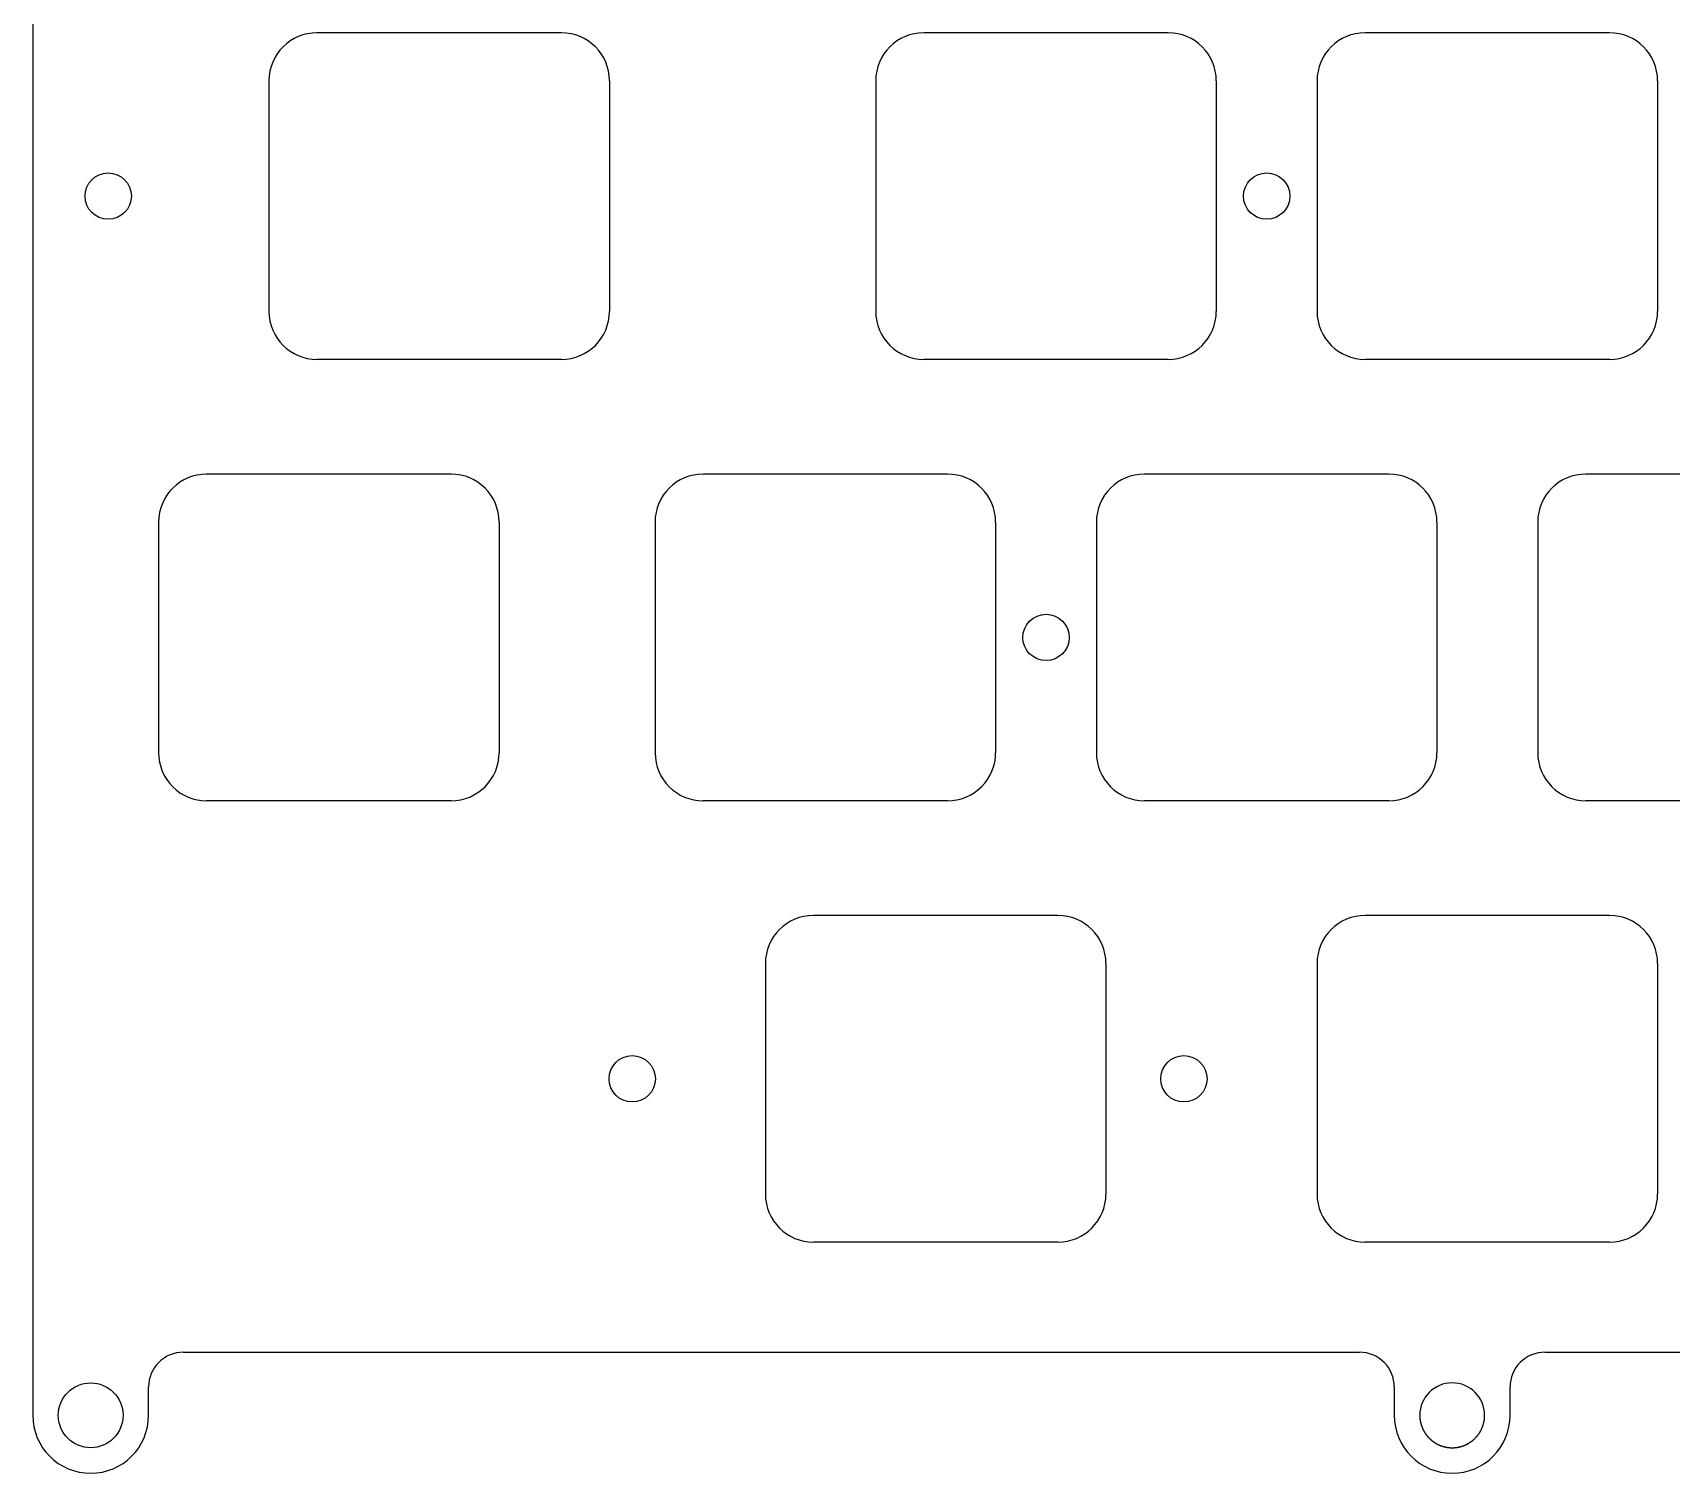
# Model space of a CAD drawing. Header units: millimetres. Extents: x -10 to 277, y -93 to 22.
# Drawn here: x -10.4 to 60.3, y -93.2 to -31 of the extents above; entities that cross this region are included whole.
import ezdxf

# ---------------------------------------------------------------- set-up
doc = ezdxf.new("R2010")
doc.units = ezdxf.units.MM
doc.layers.add('BLACK', color=7, linetype='CONTINUOUS')
doc.layers.add('Edge.Cuts', color=53, linetype='CONTINUOUS', true_color=0xc8a339)

msp = doc.modelspace()

# ---------------------------------------------------------------- linework, layer by layer
at = {"layer": 'BLACK', "linetype": 'Continuous'}
for p, q in [((12.41875, -31.05), (1.868749, -31.05)), ((-0.20625, -33.125), (-0.20625, -43.075001)), ((14.49375, -33.125), (14.49375, -43.075)), ((12.41875, -45.15), (1.86875, -45.15)), ((7.656226, -50.099999), (-2.893775, -50.099999)), ((29.087476, -50.099999), (18.537516, -50.099999)), ((-4.968774, -52.174998), (-4.968774, -62.124999)), ((9.731226, -52.174999), (9.731226, -62.124999)), ((16.4625, -52.175019), (16.4625, -62.134768)), ((31.162476, -52.174999), (31.1625, -52.174999)), ((31.1625, -52.174999), (31.1625, -62.124999)), ((7.656226, -64.199999), (-2.893775, -64.199999)), ((29.077707, -64.199999), (18.537476, -64.199999))]:
    msp.add_line(p, q, dxfattribs=at)
at = {"layer": 'BLACK'}
msp.add_circle((33.3375, -57.15), 1, dxfattribs=at)
for centre, radius, start, end in [((1.868754, -33.125004), 2.075004, 90.00013806, 179.99988955), ((12.41875, -33.125), 2.075, 0, 90), ((1.868752, -43.074998), 2.075002, 180.00008284, 269.99994478), ((12.41875, -43.075), 2.075, 270, 0), ((-2.893775, -52.174998), 2.074999, 90, 180), ((7.656226, -52.174999), 2.075, 0, 90), ((18.537516, -52.175019), 2.075016, 90, 180), ((29.087476, -52.174999), 2.075, 0, 90), ((-2.893775, -62.125), 2.074999, 179.99997239, 270), ((7.656226, -62.124999), 2.075, 270, 0), ((18.537476, -62.124999), 2.075, 180.2697469, 270), ((29.087476, -62.124999), 2.075024, 269.73025622, 0)]:
    msp.add_arc(centre, radius, start, end, dxfattribs=at)
at = {"layer": 'Edge.Cuts', "linetype": 'CONTINUOUS'}
for p, q in [((-10.4, 19.025023), (-10.4, -90.725023)), ((38.6125, -31.05), (28.0625, -31.05)), ((57.6625, -31.05), (47.1125, -31.05)), ((25.9875, -33.125), (25.9875, -43.075)), ((40.6875, -33.125), (40.6875, -43.075)), ((45.0375, -33.125), (45.0375, -43.075)), ((59.7375, -33.125), (59.7375, -43.075)), ((38.6125, -45.15), (28.0625, -45.15)), ((57.6625, -45.15), (47.1125, -45.15)), ((48.1375, -50.1), (37.5875, -50.1)), ((67.1875, -50.1), (56.6375, -50.1)), ((35.5125, -52.175), (35.5125, -62.125)), ((50.2125, -52.175), (50.2125, -62.125)), ((54.5625, -52.175), (54.5625, -62.125)), ((48.1375, -64.2), (37.5875, -64.2)), ((67.1875, -64.2), (56.6375, -64.2)), ((-3.9, -88), (46.8705, -88)), ((54.8705, -88), (211.8295, -88)), ((-5.4, -90.725023), (-5.4, -89.5)), ((48.3705, -89.5), (48.3705, -90.725023)), ((53.3705, -90.725023), (53.3705, -89.5)), ((49.4705, -90.725023), (49.47051, -90.730399)), ((49.47051, -90.730399), (49.47054, -90.735796)), ((49.47054, -90.735796), (49.470591, -90.741159)), ((49.470591, -90.741159), (49.470661, -90.746542)), ((49.470661, -90.746542), (49.470752, -90.751893)), ((49.470752, -90.751893), (49.470863, -90.757263)), ((49.470863, -90.757263), (49.470993, -90.762601)), ((49.470993, -90.762601), (49.471145, -90.76796)), ((49.471145, -90.76796), (49.471315, -90.773287)), ((49.471315, -90.773287), (49.471506, -90.778633)), ((49.471506, -90.778633), (49.471717, -90.78395)), ((49.471717, -90.78395), (49.471948, -90.789285)), ((49.471948, -90.789285), (49.472198, -90.794592)), ((49.472198, -90.794592), (49.47247, -90.799917)), ((49.47247, -90.799917), (49.47276, -90.805214)), ((49.47276, -90.805214), (49.473071, -90.810528)), ((49.473071, -90.810528), (49.473401, -90.815816)), ((49.473401, -90.815816), (49.473752, -90.821121)), ((49.473752, -90.821121), (49.474122, -90.8264)), ((49.474122, -90.8264), (49.474513, -90.831696)), ((49.474513, -90.831696), (49.474922, -90.836967)), ((49.474922, -90.836967), (49.475353, -90.842254)), ((49.475353, -90.842254), (49.475802, -90.847517)), ((49.475802, -90.847517), (49.476273, -90.852796)), ((49.476273, -90.852796), (49.476762, -90.858052)), ((49.476762, -90.858052), (49.477272, -90.863323)), ((49.477272, -90.863323), (49.477801, -90.868571)), ((49.477801, -90.868571), (49.478351, -90.873834)), ((49.478351, -90.873834), (49.478919, -90.879076)), ((49.478919, -90.879076), (49.47951, -90.884332)), ((49.47951, -90.884332), (49.480117, -90.889566)), ((49.480117, -90.889566), (49.480747, -90.894816)), ((49.480747, -90.894816), (49.481395, -90.900044)), ((49.481395, -90.900044), (49.482065, -90.905287)), ((49.482065, -90.905287), (49.482752, -90.910509)), ((49.482752, -90.910509), (49.483462, -90.915746)), ((49.483462, -90.915746), (49.484189, -90.920962)), ((49.484189, -90.920962), (49.484939, -90.926192)), ((49.484939, -90.926192), (49.485706, -90.931403)), ((49.485706, -90.931403), (49.486495, -90.936628)), ((49.486495, -90.936628), (49.487302, -90.941834)), ((49.487302, -90.941834), (49.488131, -90.947053)), ((49.488131, -90.947053), (49.488978, -90.952253)), ((49.488978, -90.952253), (49.489848, -90.957467)), ((49.489848, -90.957467), (49.490734, -90.962663)), ((49.490734, -90.962663), (49.491644, -90.967872)), ((49.491644, -90.967872), (49.49257, -90.973063)), ((49.49257, -90.973063), (49.49352, -90.978267)), ((49.49352, -90.978267), (49.494486, -90.983454)), ((49.494486, -90.983454), (49.495476, -90.988653)), ((49.495476, -90.988653), (49.496483, -90.993836)), ((49.496483, -90.993836), (49.497512, -90.99903)), ((49.497512, -90.99903), (49.498559, -91.004209)), ((49.498559, -91.004209), (49.499629, -91.0094)), ((49.499629, -91.0094), (49.500716, -91.014575)), ((49.500716, -91.014575), (49.501827, -91.019761)), ((49.501827, -91.019761), (49.502954, -91.024933)), ((49.502954, -91.024933), (49.504105, -91.030115)), ((49.504105, -91.030115), (49.505272, -91.035283)), ((49.505272, -91.035283), (49.506463, -91.040462)), ((49.506463, -91.040462), (49.507672, -91.045627)), ((49.507672, -91.045627), (49.508903, -91.050802)), ((49.508903, -91.050802), (49.510152, -91.055964)), ((49.510152, -91.055964), (49.511424, -91.061136)), ((49.511424, -91.061136), (49.512714, -91.066295)), ((49.512714, -91.066295), (49.514026, -91.071464)), ((49.514026, -91.071464), (49.515357, -91.076619)), ((49.515357, -91.076619), (49.51671, -91.081786)), ((49.51671, -91.081786), (49.518081, -91.086939)), ((49.518081, -91.086939), (49.519476, -91.092102)), ((49.519476, -91.092102), (49.520887, -91.097253)), ((49.520887, -91.097253), (49.522323, -91.102413)), ((49.522323, -91.102413), (49.523776, -91.107562)), ((49.523776, -91.107562), (49.525252, -91.11272)), ((49.525252, -91.11272), (49.5265, -91.117023)), ((49.5265, -91.117023), (49.527993, -91.122108)), ((49.527993, -91.122108), (49.529511, -91.127202)), ((49.529511, -91.127202), (49.531043, -91.132277)), ((49.531043, -91.132277), (49.5326, -91.137361)), ((49.5326, -91.137361), (49.534171, -91.142425)), ((49.534171, -91.142425), (49.535766, -91.147498)), ((49.535766, -91.147498), (49.537376, -91.152551)), ((49.537376, -91.152551), (49.539009, -91.157613)), ((49.539009, -91.157613), (49.540657, -91.162654)), ((49.540657, -91.162654), (49.542329, -91.167703)), ((49.542329, -91.167703), (49.544016, -91.172732)), ((49.544016, -91.172732), (49.545726, -91.177769)), ((49.545726, -91.177769), (49.547451, -91.182785)), ((49.547451, -91.182785), (49.549199, -91.187808)), ((49.549199, -91.187808), (49.550961, -91.192811)), ((49.550961, -91.192811), (49.552748, -91.197821)), ((49.552748, -91.197821), (49.554548, -91.20281)), ((49.554548, -91.20281), (49.556372, -91.207805)), ((49.556372, -91.207805), (49.558209, -91.21278)), ((49.558209, -91.21278), (49.560071, -91.217761)), ((49.560071, -91.217761), (49.561946, -91.222722)), ((49.561946, -91.222722), (49.563845, -91.227688)), ((49.563845, -91.227688), (49.565757, -91.232633)), ((49.565757, -91.232633), (49.567693, -91.237584)), ((52.170864, -91.243751), (52.174739, -91.233925)), ((52.174739, -91.233925), (52.17854, -91.22407)), ((52.17854, -91.22407), (52.182268, -91.214185)), ((52.182268, -91.214185), (52.185921, -91.204271)), ((52.185921, -91.204271), (52.189499, -91.19433)), ((52.189499, -91.19433), (52.193002, -91.184362)), ((52.193002, -91.184362), (52.19643, -91.174369)), ((52.19643, -91.174369), (52.199783, -91.16435)), ((52.199783, -91.16435), (52.20306, -91.154307)), ((52.20306, -91.154307), (52.20626, -91.144242)), ((52.20626, -91.144242), (52.209384, -91.134155)), ((52.209384, -91.134155), (52.212431, -91.124047)), ((52.212431, -91.124047), (52.2145, -91.117023)), ((52.2145, -91.117023), (52.217451, -91.106762)), ((52.217451, -91.106762), (52.220321, -91.096496)), ((52.220321, -91.096496), (52.223109, -91.086227)), ((52.223109, -91.086227), (52.225816, -91.075954)), ((52.225816, -91.075954), (52.228442, -91.065676)), ((52.228442, -91.065676), (52.230987, -91.055393)), ((52.230987, -91.055393), (52.233451, -91.045105)), ((52.233451, -91.045105), (52.235835, -91.034811)), ((52.235835, -91.034811), (52.238138, -91.024512)), ((52.238138, -91.024512), (52.240361, -91.014206)), ((52.240361, -91.014206), (52.242505, -91.003894)), ((52.242505, -91.003894), (52.244568, -90.993576)), ((52.244568, -90.993576), (52.246552, -90.98325)), ((52.246552, -90.98325), (52.248456, -90.972917)), ((52.248456, -90.972917), (52.25028, -90.962576)), ((52.25028, -90.962576), (52.252026, -90.952227)), ((52.252026, -90.952227), (52.253692, -90.941869)), ((52.253692, -90.941869), (52.255279, -90.931503)), ((52.255279, -90.931503), (52.256787, -90.921127)), ((52.256787, -90.921127), (52.258216, -90.910741)), ((52.258216, -90.910741), (52.259567, -90.900345)), ((52.259567, -90.900345), (52.260838, -90.889938)), ((52.260838, -90.889938), (52.262031, -90.879519)), ((52.262031, -90.879519), (52.263146, -90.869089)), ((52.263146, -90.869089), (52.264181, -90.858647)), ((52.264181, -90.858647), (52.265139, -90.848191)), ((52.265139, -90.848191), (52.266017, -90.837722)), ((52.266017, -90.837722), (52.266817, -90.827239)), ((52.266817, -90.827239), (52.267539, -90.816741)), ((52.267539, -90.816741), (52.268182, -90.806228)), ((52.268182, -90.806228), (52.268747, -90.795698)), ((52.268747, -90.795698), (52.269233, -90.785151)), ((52.269233, -90.785151), (52.26964, -90.774586)), ((52.26964, -90.774586), (52.269969, -90.764002)), ((52.269969, -90.764002), (52.270219, -90.753399)), ((52.270219, -90.753399), (52.27039, -90.742774)), ((52.27039, -90.742774), (52.270482, -90.732127)), ((52.270482, -90.732127), (52.2705, -90.725023)), ((49.567693, -91.237584), (49.569643, -91.242514)), ((49.569643, -91.242514), (49.571616, -91.247449)), ((49.571616, -91.247449), (49.573603, -91.252363)), ((49.573603, -91.252363), (49.575613, -91.257282)), ((49.575613, -91.257282), (49.577636, -91.262181)), ((49.577636, -91.262181), (49.579683, -91.267083)), ((49.579683, -91.267083), (49.581743, -91.271965)), ((49.581743, -91.271965), (49.583827, -91.276851)), ((49.583827, -91.276851), (49.585923, -91.281717)), ((49.585923, -91.281717), (49.588043, -91.286586)), ((49.588043, -91.286586), (49.590176, -91.291434)), ((49.590176, -91.291434), (49.592333, -91.296286)), ((49.592333, -91.296286), (49.594502, -91.301117)), ((49.594502, -91.301117), (49.596695, -91.305951)), ((49.596695, -91.305951), (49.5989, -91.310765)), ((49.5989, -91.310765), (49.601129, -91.315581)), ((49.601129, -91.315581), (49.603371, -91.320377)), ((49.603371, -91.320377), (49.605635, -91.325176)), ((49.605635, -91.325176), (49.607913, -91.329954)), ((49.607913, -91.329954), (49.610214, -91.334734)), ((49.610214, -91.334734), (49.612527, -91.339494)), ((49.612527, -91.339494), (49.614863, -91.344255)), ((49.614863, -91.344255), (49.617212, -91.348997)), ((49.617212, -91.348997), (49.619584, -91.35374)), ((49.619584, -91.35374), (49.621969, -91.358463)), ((49.621969, -91.358463), (49.624376, -91.363187)), ((49.624376, -91.363187), (49.626796, -91.367891)), ((49.626796, -91.367891), (49.62924, -91.372596)), ((49.62924, -91.372596), (49.631695, -91.377281)), ((49.631695, -91.377281), (49.634173, -91.381968)), ((49.634173, -91.381968), (49.636664, -91.386634)), ((49.636664, -91.386634), (49.639178, -91.3913)), ((49.639178, -91.3913), (49.641704, -91.395947)), ((49.641704, -91.395947), (49.644253, -91.400594)), ((49.644253, -91.400594), (49.646813, -91.405221)), ((49.646813, -91.405221), (49.649398, -91.409849)), ((49.649398, -91.409849), (49.651993, -91.414457)), ((49.651993, -91.414457), (49.654612, -91.419064)), ((49.654612, -91.419064), (49.657243, -91.423652)), ((49.657243, -91.423652), (49.659897, -91.42824)), ((49.659897, -91.42824), (49.662563, -91.432808)), ((49.662563, -91.432808), (49.665252, -91.437376)), ((49.665252, -91.437376), (49.667952, -91.441924)), ((49.667952, -91.441924), (49.670676, -91.446471)), ((49.670676, -91.446471), (49.673411, -91.451)), ((49.673411, -91.451), (49.67617, -91.455527)), ((49.67617, -91.455527), (49.67894, -91.460035)), ((49.67894, -91.460035), (49.681733, -91.464541)), ((49.681733, -91.464541), (49.684537, -91.469029)), ((49.684537, -91.469029), (49.687365, -91.473515)), ((49.687365, -91.473515), (49.690204, -91.477983)), ((49.690204, -91.477983), (49.693066, -91.482448)), ((49.693066, -91.482448), (49.69594, -91.486895)), ((49.69594, -91.486895), (49.698836, -91.49134)), ((49.698836, -91.49134), (49.701744, -91.495766)), ((49.701744, -91.495766), (49.704675, -91.50019)), ((49.704675, -91.50019), (49.707618, -91.504596)), ((49.707618, -91.504596), (49.710583, -91.508999)), ((49.710583, -91.508999), (49.71356, -91.513384)), ((49.71356, -91.513384), (49.71656, -91.517766)), ((49.71656, -91.517766), (49.719572, -91.52213)), ((49.719572, -91.52213), (49.722606, -91.526492)), ((49.722606, -91.526492), (49.725651, -91.530835)), ((49.725651, -91.530835), (49.72872, -91.535175)), ((49.72872, -91.535175), (49.7318, -91.539497)), ((49.7318, -91.539497), (49.734902, -91.543816)), ((49.734902, -91.543816), (49.738017, -91.548117)), ((49.738017, -91.548117), (49.741154, -91.552416)), ((49.741154, -91.552416), (49.744302, -91.556695)), ((49.744302, -91.556695), (49.747473, -91.560972)), ((49.747473, -91.560972), (49.7505, -91.565023)), ((49.7505, -91.565023), (49.753627, -91.569176)), ((49.753627, -91.569176), (49.756777, -91.573326)), ((49.756777, -91.573326), (49.759944, -91.577464)), ((49.759944, -91.577464), (49.763133, -91.581599)), ((49.763133, -91.581599), (49.766338, -91.585723)), ((49.766338, -91.585723), (49.769566, -91.589842)), ((49.769566, -91.589842), (49.77281, -91.593949)), ((49.77281, -91.593949), (49.776075, -91.598052)), ((49.776075, -91.598052), (49.779357, -91.602142)), ((49.779357, -91.602142), (49.78266, -91.606228)), ((49.78266, -91.606228), (49.785979, -91.610301)), ((49.785979, -91.610301), (49.78932, -91.614368)), ((49.78932, -91.614368), (49.792675, -91.618423)), ((49.792675, -91.618423), (49.796052, -91.622472)), ((49.796052, -91.622472), (49.799443, -91.626507)), ((49.799443, -91.626507), (49.802856, -91.630536)), ((49.802856, -91.630536), (49.806283, -91.634551)), ((49.806283, -91.634551), (49.809732, -91.63856)), ((49.809732, -91.63856), (49.813194, -91.642554)), ((49.813194, -91.642554), (49.816677, -91.646543)), ((49.816677, -91.646543), (49.820174, -91.650516)), ((49.820174, -91.650516), (49.823692, -91.654482)), ((49.823692, -91.654482), (49.827222, -91.658433)), ((49.827222, -91.658433), (49.830774, -91.662377)), ((49.830774, -91.662377), (49.834338, -91.666305)), ((49.834338, -91.666305), (49.837923, -91.670227)), ((49.837923, -91.670227), (49.84152, -91.674131)), ((49.84152, -91.674131), (49.845138, -91.678029)), ((49.845138, -91.678029), (49.848767, -91.68191)), ((49.848767, -91.68191), (49.852417, -91.685783)), ((49.852417, -91.685783), (49.856078, -91.68964)), ((49.856078, -91.68964), (49.85976, -91.693488)), ((49.85976, -91.693488), (49.863453, -91.697319)), ((49.863453, -91.697319), (49.867166, -91.701142)), ((49.867166, -91.701142), (49.870889, -91.704948)), ((49.870889, -91.704948), (49.874633, -91.708745)), ((49.874633, -91.708745), (49.878387, -91.712524)), ((49.878387, -91.712524), (49.882161, -91.716295)), ((49.882161, -91.716295), (49.885945, -91.720047)), ((49.885945, -91.720047), (49.889748, -91.72379)), ((49.889748, -91.72379), (49.893562, -91.727515)), ((49.893562, -91.727515), (49.897395, -91.731232)), ((49.897395, -91.731232), (49.901237, -91.734929)), ((49.901237, -91.734929), (49.905098, -91.738617)), ((49.905098, -91.738617), (49.908969, -91.742286)), ((49.908969, -91.742286), (49.912859, -91.745945)), ((49.912859, -91.745945), (49.916757, -91.749585)), ((49.916757, -91.749585), (49.920675, -91.753216)), ((49.920675, -91.753216), (49.924601, -91.756827)), ((49.924601, -91.756827), (49.928546, -91.760428)), ((49.928546, -91.760428), (49.932499, -91.76401)), ((49.932499, -91.76401), (49.936471, -91.767581)), ((49.936471, -91.767581), (49.940451, -91.771132)), ((49.940451, -91.771132), (49.944449, -91.774674)), ((49.944449, -91.774674), (49.948455, -91.778194)), ((49.948455, -91.778194), (49.952479, -91.781705)), ((49.952479, -91.781705), (49.956511, -91.785195)), ((49.956511, -91.785195), (49.96056, -91.788675)), ((49.96056, -91.788675), (49.964617, -91.792134)), ((49.964617, -91.792134), (49.968692, -91.795582)), ((49.968692, -91.795582), (49.972773, -91.799009)), ((49.972773, -91.799009), (49.976873, -91.802426)), ((49.976873, -91.802426), (49.980979, -91.805822)), ((49.980979, -91.805822), (49.985103, -91.809206)), ((49.985103, -91.809206), (49.989233, -91.81257)), ((49.989233, -91.81257), (49.99338, -91.815922)), ((49.99338, -91.815922), (49.997534, -91.819253)), ((49.997534, -91.819253), (50.001705, -91.822572)), ((50.001705, -91.822572), (50.005882, -91.82587)), ((50.005882, -91.82587), (50.010076, -91.829157)), ((50.010076, -91.829157), (50.014275, -91.832422)), ((50.014275, -91.832422), (50.018492, -91.835675)), ((50.018492, -91.835675), (50.022714, -91.838907)), ((50.022714, -91.838907), (50.026953, -91.842127)), ((50.026953, -91.842127), (50.031197, -91.845325)), ((50.031197, -91.845325), (50.035458, -91.848511)), ((50.035458, -91.848511), (50.039724, -91.851676)), ((50.039724, -91.851676), (50.044007, -91.854828)), ((50.044007, -91.854828), (50.048293, -91.857958)), ((50.048293, -91.857958), (50.052597, -91.861076)), ((50.052597, -91.861076), (50.056905, -91.864172)), ((50.056905, -91.864172), (50.06123, -91.867255)), ((50.06123, -91.867255), (50.065558, -91.870317)), ((50.065558, -91.870317), (50.069904, -91.873365)), ((50.069904, -91.873365), (50.074252, -91.876392)), ((50.074252, -91.876392), (50.078618, -91.879406)), ((50.078618, -91.879406), (50.082986, -91.882398)), ((50.082986, -91.882398), (50.087372, -91.885376)), ((50.087372, -91.885376), (50.09176, -91.888333)), ((50.09176, -91.888333), (50.096165, -91.891277)), ((50.096165, -91.891277), (50.100572, -91.894198)), ((50.100572, -91.894198), (50.104996, -91.897106)), ((50.104996, -91.897106), (50.109423, -91.899992)), ((50.109423, -91.899992), (50.113866, -91.902864)), ((50.113866, -91.902864), (50.118311, -91.905715)), ((50.118311, -91.905715), (50.122773, -91.908551)), ((50.122773, -91.908551), (50.127237, -91.911366)), ((50.127237, -91.911366), (50.131716, -91.914166)), ((50.131716, -91.914166), (50.136199, -91.916945)), ((50.136199, -91.916945), (50.140696, -91.91971)), ((50.140696, -91.91971), (50.145196, -91.922452)), ((50.145196, -91.922452), (50.149712, -91.92518)), ((50.149712, -91.92518), (50.154229, -91.927887)), ((50.154229, -91.927887), (50.158762, -91.930579)), ((50.158762, -91.930579), (50.163297, -91.933249)), ((50.163297, -91.933249), (50.167847, -91.935905)), ((50.167847, -91.935905), (50.172399, -91.938538)), ((50.172399, -91.938538), (50.176966, -91.941157)), ((50.176966, -91.941157), (50.181535, -91.943754)), ((51.556877, -91.945215), (51.565995, -91.940035)), ((51.565995, -91.940035), (51.575081, -91.934782)), ((51.575081, -91.934782), (51.584132, -91.929456)), ((51.584132, -91.929456), (51.593149, -91.924059)), ((51.593149, -91.924059), (51.602131, -91.918589)), ((51.602131, -91.918589), (51.611077, -91.913048)), ((51.611077, -91.913048), (51.619987, -91.907435)), ((51.619987, -91.907435), (51.628861, -91.901751)), ((51.628861, -91.901751), (51.637697, -91.895996)), ((51.637697, -91.895996), (51.646495, -91.89017)), ((51.646495, -91.89017), (51.655255, -91.884274)), ((51.655255, -91.884274), (51.663976, -91.878308)), ((51.663976, -91.878308), (51.672657, -91.872273)), ((51.672657, -91.872273), (51.681297, -91.866169)), ((51.681297, -91.866169), (51.689897, -91.859996)), ((51.689897, -91.859996), (51.698455, -91.853754)), ((51.698455, -91.853754), (51.706971, -91.847445)), ((51.706971, -91.847445), (51.715444, -91.841068)), ((51.715444, -91.841068), (51.723873, -91.834625)), ((51.723873, -91.834625), (51.732257, -91.828115)), ((51.732257, -91.828115), (51.740597, -91.821539)), ((51.740597, -91.821539), (51.74889, -91.814898)), ((51.74889, -91.814898), (51.757136, -91.808192)), ((51.757136, -91.808192), (51.765335, -91.801422)), ((51.765335, -91.801422), (51.773485, -91.794588)), ((51.773485, -91.794588), (51.781587, -91.787692)), ((51.781587, -91.787692), (51.789638, -91.780733)), ((51.789638, -91.780733), (51.797638, -91.773713)), ((51.797638, -91.773713), (51.805586, -91.766633)), ((51.805586, -91.766633), (51.813482, -91.759492)), ((51.813482, -91.759492), (51.821325, -91.752292)), ((51.821325, -91.752292), (51.829112, -91.745034)), ((51.829112, -91.745034), (51.836845, -91.737718)), ((51.836845, -91.737718), (51.844521, -91.730346)), ((51.844521, -91.730346), (51.85214, -91.722918)), ((51.85214, -91.722918), (51.859701, -91.715436)), ((51.859701, -91.715436), (51.867202, -91.7079)), ((51.867202, -91.7079), (51.874644, -91.700311)), ((51.874644, -91.700311), (51.882024, -91.692671)), ((51.882024, -91.692671), (51.889342, -91.68498)), ((51.889342, -91.68498), (51.896597, -91.67724)), ((51.896597, -91.67724), (51.903788, -91.669451)), ((51.903788, -91.669451), (51.910914, -91.661616)), ((51.910914, -91.661616), (51.917973, -91.653735)), ((51.917973, -91.653735), (51.924965, -91.645809)), ((51.924965, -91.645809), (51.931889, -91.637841)), ((51.931889, -91.637841), (51.938743, -91.62983)), ((51.938743, -91.62983), (51.945527, -91.62178)), ((51.945527, -91.62178), (51.952239, -91.61369)), ((51.952239, -91.61369), (51.958879, -91.605563)), ((51.958879, -91.605563), (51.965445, -91.5974)), ((51.965445, -91.5974), (51.971936, -91.589203)), ((51.971936, -91.589203), (51.978352, -91.580973)), ((51.978352, -91.580973), (51.984691, -91.572711)), ((51.984691, -91.572711), (51.9905, -91.565023)), ((51.9905, -91.565023), (51.99683, -91.556516)), ((51.99683, -91.556516), (52.003092, -91.547968)), ((52.003092, -91.547968), (52.009286, -91.539377)), ((52.009286, -91.539377), (52.015411, -91.530746)), ((52.015411, -91.530746), (52.021468, -91.522073)), ((52.021468, -91.522073), (52.027457, -91.513359)), ((52.027457, -91.513359), (52.033377, -91.504603)), ((52.033377, -91.504603), (52.039228, -91.495807)), ((52.039228, -91.495807), (52.045011, -91.486971)), ((52.045011, -91.486971), (52.050725, -91.478093)), ((52.050725, -91.478093), (52.056371, -91.469176)), ((52.056371, -91.469176), (52.061947, -91.460218)), ((52.061947, -91.460218), (52.067455, -91.45122)), ((52.067455, -91.45122), (52.072893, -91.442183)), ((52.072893, -91.442183), (52.078262, -91.433106)), ((52.078262, -91.433106), (52.083562, -91.423989)), ((52.083562, -91.423989), (52.088793, -91.414834)), ((52.088793, -91.414834), (52.093953, -91.40564)), ((52.093953, -91.40564), (52.099045, -91.396408)), ((52.099045, -91.396408), (52.104066, -91.387137)), ((52.104066, -91.387137), (52.109017, -91.377828)), ((52.109017, -91.377828), (52.113898, -91.368482)), ((52.113898, -91.368482), (52.118708, -91.359099)), ((52.118708, -91.359099), (52.123448, -91.349679)), ((52.123448, -91.349679), (52.128117, -91.340222)), ((52.128117, -91.340222), (52.132715, -91.33073)), ((52.132715, -91.33073), (52.137242, -91.321201)), ((52.137242, -91.321201), (52.141697, -91.311638)), ((52.141697, -91.311638), (52.146081, -91.30204)), ((52.146081, -91.30204), (52.150392, -91.292407)), ((52.150392, -91.292407), (52.154632, -91.282741)), ((52.154632, -91.282741), (52.158799, -91.273042)), ((52.158799, -91.273042), (52.162894, -91.26331)), ((52.162894, -91.26331), (52.166915, -91.253546)), ((52.166915, -91.253546), (52.170864, -91.243751)), ((50.181535, -91.943754), (50.186119, -91.946337)), ((50.186119, -91.946337), (50.190704, -91.948897)), ((50.190704, -91.948897), (50.195305, -91.951443)), ((50.195305, -91.951443), (50.199907, -91.953966)), ((50.199907, -91.953966), (50.204523, -91.956475)), ((50.204523, -91.956475), (50.211676, -91.960317)), ((50.211676, -91.960317), (50.21632, -91.962782)), ((50.21632, -91.962782), (50.220977, -91.965232)), ((50.220977, -91.965232), (50.225646, -91.967665)), ((50.225646, -91.967665), (50.230328, -91.970083)), ((50.230328, -91.970083), (50.23502, -91.972483)), ((50.23502, -91.972483), (50.239726, -91.974868)), ((50.239726, -91.974868), (50.244442, -91.977236)), ((50.244442, -91.977236), (50.249171, -91.979587)), ((50.249171, -91.979587), (50.25391, -91.981921)), ((50.25391, -91.981921), (50.258662, -91.98424)), ((50.258662, -91.98424), (50.263422, -91.98654)), ((50.263422, -91.98654), (50.268196, -91.988824)), ((50.268196, -91.988824), (50.272978, -91.99109)), ((50.272978, -91.99109), (50.277772, -91.99334)), ((50.277772, -91.99334), (50.282575, -91.995572)), ((50.282575, -91.995572), (50.28739, -91.997787)), ((50.28739, -91.997787), (50.292212, -91.999983)), ((50.292212, -91.999983), (50.297047, -92.002163)), ((50.297047, -92.002163), (50.301888, -92.004325)), ((50.301888, -92.004325), (50.306742, -92.00647)), ((50.306742, -92.00647), (50.311602, -92.008595)), ((50.311602, -92.008595), (50.316474, -92.010704)), ((50.316474, -92.010704), (50.321352, -92.012794)), ((50.321352, -92.012794), (50.326241, -92.014867)), ((50.326241, -92.014867), (50.331136, -92.016921)), ((50.331136, -92.016921), (50.336043, -92.018958)), ((50.336043, -92.018958), (50.340954, -92.020975)), ((50.340954, -92.020975), (50.345877, -92.022975)), ((50.345877, -92.022975), (50.350804, -92.024955)), ((50.350804, -92.024955), (50.355743, -92.026918)), ((50.355743, -92.026918), (50.360685, -92.028862)), ((50.360685, -92.028862), (50.365638, -92.030787)), ((50.365638, -92.030787), (50.370595, -92.032693)), ((50.370595, -92.032693), (50.375563, -92.034582)), ((50.375563, -92.034582), (50.380533, -92.03645)), ((50.380533, -92.03645), (50.385514, -92.038301)), ((50.385514, -92.038301), (50.390498, -92.040131)), ((50.390498, -92.040131), (50.395492, -92.041944)), ((50.395492, -92.041944), (50.400488, -92.043737)), ((50.400488, -92.043737), (50.405494, -92.045511)), ((50.405494, -92.045511), (50.410502, -92.047265)), ((50.410502, -92.047265), (50.41552, -92.049001)), ((50.41552, -92.049001), (50.420539, -92.050717)), ((50.420539, -92.050717), (50.425568, -92.052415)), ((50.425568, -92.052415), (50.430598, -92.054091)), ((50.430598, -92.054091), (50.435637, -92.05575)), ((50.435637, -92.05575), (50.440677, -92.057388)), ((50.440677, -92.057388), (50.445726, -92.059008)), ((50.445726, -92.059008), (50.450775, -92.060607)), ((50.450775, -92.060607), (50.455833, -92.062188)), ((50.455833, -92.062188), (50.46089, -92.063747)), ((50.46089, -92.063747), (50.465957, -92.065289)), ((50.465957, -92.065289), (50.471023, -92.066809)), ((50.471023, -92.066809), (50.476097, -92.068311)), ((50.476097, -92.068311), (50.48117, -92.069791)), ((50.48117, -92.069791), (50.486252, -92.071254)), ((50.486252, -92.071254), (50.491332, -92.072695)), ((50.491332, -92.072695), (50.496421, -92.074117)), ((50.496421, -92.074117), (50.501507, -92.075518)), ((50.501507, -92.075518), (50.506602, -92.076901)), ((50.506602, -92.076901), (50.511694, -92.078262)), ((50.511694, -92.078262), (50.516795, -92.079605)), ((50.516795, -92.079605), (50.525884, -92.081946)), ((50.525884, -92.081946), (50.536077, -92.084493)), ((50.536077, -92.084493), (50.546303, -92.086967)), ((50.546303, -92.086967), (50.556561, -92.089365)), ((50.556561, -92.089365), (50.566849, -92.091688)), ((50.566849, -92.091688), (50.577165, -92.093936)), ((50.577165, -92.093936), (50.587509, -92.096108)), ((50.587509, -92.096108), (50.597878, -92.098204)), ((50.597878, -92.098204), (50.603072, -92.099223)), ((50.603072, -92.099223), (50.608272, -92.100222)), ((50.608272, -92.100222), (50.613477, -92.101203)), ((50.613477, -92.101203), (50.618688, -92.102164)), ((50.618688, -92.102164), (50.623904, -92.103106)), ((50.623904, -92.103106), (50.629126, -92.104028)), ((50.629126, -92.104028), (50.634352, -92.104931)), ((50.634352, -92.104931), (50.639583, -92.105814)), ((50.639583, -92.105814), (50.644819, -92.106678)), ((50.644819, -92.106678), (50.650059, -92.107523)), ((50.650059, -92.107523), (50.655303, -92.108348)), ((50.655303, -92.108348), (50.660551, -92.109153)), ((50.660551, -92.109153), (50.665803, -92.109938)), ((50.665803, -92.109938), (50.671059, -92.110704)), ((50.671059, -92.110704), (50.676318, -92.11145)), ((50.676318, -92.11145), (50.68158, -92.112177)), ((50.68158, -92.112177), (50.686845, -92.112883)), ((50.686845, -92.112883), (50.692114, -92.11357)), ((50.692114, -92.11357), (50.697384, -92.114237)), ((50.697384, -92.114237), (50.702658, -92.114884)), ((50.702658, -92.114884), (50.707933, -92.115511)), ((50.707933, -92.115511), (50.713212, -92.116119)), ((50.713212, -92.116119), (50.718491, -92.116706)), ((50.718491, -92.116706), (50.723773, -92.117273)), ((50.723773, -92.117273), (50.729055, -92.117821)), ((50.729055, -92.117821), (50.73434, -92.118349)), ((50.73434, -92.118349), (50.739625, -92.118856)), ((50.739625, -92.118856), (50.744913, -92.119344)), ((50.744913, -92.119344), (50.750199, -92.119811)), ((50.750199, -92.119811), (50.755488, -92.120259)), ((50.755488, -92.120259), (50.760776, -92.120686)), ((50.760776, -92.120686), (50.766066, -92.121093)), ((50.766066, -92.121093), (50.771353, -92.121481)), ((50.771353, -92.121481), (50.776643, -92.121848)), ((50.776643, -92.121848), (50.781931, -92.122195)), ((50.781931, -92.122195), (50.78722, -92.122522)), ((50.78722, -92.122522), (50.792506, -92.122829)), ((50.792506, -92.122829), (50.797794, -92.123116)), ((50.797794, -92.123116), (50.803078, -92.123383)), ((50.803078, -92.123383), (50.808364, -92.123629)), ((50.808364, -92.123629), (50.813646, -92.123856)), ((50.813646, -92.123856), (50.818929, -92.124062)), ((50.818929, -92.124062), (50.824207, -92.124249)), ((50.824207, -92.124249), (50.829486, -92.124415)), ((50.829486, -92.124415), (50.834761, -92.124561)), ((50.834761, -92.124561), (50.840036, -92.124687)), ((50.840036, -92.124687), (50.845306, -92.124793)), ((50.845306, -92.124793), (50.850576, -92.124879)), ((50.850576, -92.124879), (50.855841, -92.124945)), ((50.855841, -92.124945), (50.861106, -92.124991)), ((50.861106, -92.124991), (50.8705, -92.125023)), ((50.8705, -92.125023), (50.881005, -92.124983)), ((50.881005, -92.124983), (50.891522, -92.124863)), ((50.891522, -92.124863), (50.90205, -92.124663)), ((50.90205, -92.124663), (50.912588, -92.124383)), ((50.912588, -92.124383), (50.923135, -92.124022)), ((50.923135, -92.124022), (50.933689, -92.123582)), ((50.933689, -92.123582), (50.944249, -92.123061)), ((50.944249, -92.123061), (50.954813, -92.12246)), ((50.954813, -92.12246), (50.96538, -92.121778)), ((50.96538, -92.121778), (50.975949, -92.121017)), ((50.975949, -92.121017), (50.986518, -92.120175)), ((50.986518, -92.120175), (50.997085, -92.119253)), ((50.997085, -92.119253), (51.007649, -92.118251)), ((51.007649, -92.118251), (51.01821, -92.117169)), ((51.01821, -92.117169), (51.028764, -92.116008)), ((51.028764, -92.116008), (51.039311, -92.114767)), ((51.039311, -92.114767), (51.04985, -92.113446)), ((51.04985, -92.113446), (51.060378, -92.112046)), ((51.060378, -92.112046), (51.070894, -92.110567)), ((51.070894, -92.110567), (51.081397, -92.109009)), ((51.081397, -92.109009), (51.091885, -92.107372)), ((51.091885, -92.107372), (51.102357, -92.105657)), ((51.102357, -92.105657), (51.107587, -92.10477)), ((51.107587, -92.10477), (51.112812, -92.103864)), ((51.112812, -92.103864), (51.118032, -92.102938)), ((51.118032, -92.102938), (51.123247, -92.101993)), ((51.123247, -92.101993), (51.128456, -92.101028)), ((51.128456, -92.101028), (51.133661, -92.100044)), ((51.133661, -92.100044), (51.13886, -92.099041)), ((51.13886, -92.099041), (51.144053, -92.098019)), ((51.144053, -92.098019), (51.14924, -92.096977)), ((51.14924, -92.096977), (51.154421, -92.095916)), ((51.154421, -92.095916), (51.159595, -92.094836)), ((51.159595, -92.094836), (51.164764, -92.093737)), ((51.164764, -92.093737), (51.169925, -92.092619)), ((51.169925, -92.092619), (51.17508, -92.091482)), ((51.17508, -92.091482), (51.180227, -92.090326)), ((51.180227, -92.090326), (51.185367, -92.089151)), ((51.185367, -92.089151), (51.1905, -92.087958)), ((51.1905, -92.087958), (51.195626, -92.086745)), ((51.195626, -92.086745), (51.200743, -92.085514)), ((51.200743, -92.085514), (51.205852, -92.084264)), ((51.205852, -92.084264), (51.215115, -92.081946)), ((51.215115, -92.081946), (51.225296, -92.079319)), ((51.225296, -92.079319), (51.235467, -92.076612)), ((51.235467, -92.076612), (51.245627, -92.073826)), ((51.245627, -92.073826), (51.255775, -92.070959)), ((51.255775, -92.070959), (51.265909, -92.068014)), ((51.265909, -92.068014), (51.276029, -92.06499)), ((51.276029, -92.06499), (51.286133, -92.061887)), ((51.286133, -92.061887), (51.296221, -92.058706)), ((51.296221, -92.058706), (51.30629, -92.055446)), ((51.30629, -92.055446), (51.31634, -92.052109)), ((51.31634, -92.052109), (51.326369, -92.048695)), ((51.326369, -92.048695), (51.336377, -92.045204)), ((51.336377, -92.045204), (51.346361, -92.041636)), ((51.346361, -92.041636), (51.356321, -92.037992)), ((51.356321, -92.037992), (51.366256, -92.034272)), ((51.366256, -92.034272), (51.376163, -92.030477)), ((51.376163, -92.030477), (51.386043, -92.026607)), ((51.386043, -92.026607), (51.395893, -92.022663)), ((51.395893, -92.022663), (51.405711, -92.018646)), ((51.405711, -92.018646), (51.415498, -92.014555)), ((51.415498, -92.014555), (51.425251, -92.010392)), ((51.425251, -92.010392), (51.434969, -92.006156)), ((51.434969, -92.006156), (51.444651, -92.00185)), ((51.444651, -92.00185), (51.454295, -91.997473)), ((51.454295, -91.997473), (51.4639, -91.993025)), ((51.4639, -91.993025), (51.473465, -91.988509)), ((51.473465, -91.988509), (51.482988, -91.983924)), ((51.482988, -91.983924), (51.492467, -91.979271)), ((51.492467, -91.979271), (51.501902, -91.974551)), ((51.501902, -91.974551), (51.511291, -91.969764)), ((51.511291, -91.969764), (51.520632, -91.964912)), ((51.520632, -91.964912), (51.529323, -91.960317)), ((51.529323, -91.960317), (51.53854, -91.955356)), ((51.53854, -91.955356), (51.547724, -91.950322)), ((51.547724, -91.950322), (51.556877, -91.945215))]:
    msp.add_line(p, q, dxfattribs=at)
at = {"layer": 'Edge.Cuts', "linetype": 'Continuous'}
for p, q in [((33.85, -69.15), (23.299999, -69.15)), ((33.85, -69.15), (23.299999, -69.15)), ((57.6625, -69.15), (47.112499, -69.15)), ((57.6625, -69.15), (47.112499, -69.15)), ((21.225, -71.225), (21.225, -81.175001)), ((21.225, -71.225), (21.225, -81.175001)), ((35.925, -71.225), (35.925, -81.175)), ((35.925, -71.225), (35.925, -81.175)), ((45.0375, -71.225), (45.0375, -81.175001)), ((45.0375, -71.225), (45.0375, -81.175001)), ((59.7375, -71.225), (59.7375, -81.175)), ((59.7375, -71.225), (59.7375, -81.175)), ((33.85, -83.25), (23.3, -83.25)), ((33.85, -83.25), (23.3, -83.25)), ((57.6625, -83.25), (47.1125, -83.25)), ((57.6625, -83.25), (47.1125, -83.25))]:
    msp.add_line(p, q, dxfattribs=at)
at = {"layer": 'Edge.Cuts'}
for centre, radius in [((-7.14375, -38.1), 1), ((42.8625, -38.1), 1), ((15.478125, -76.2), 1), ((39.290625, -76.2), 1), ((-7.9, -90.725023), 1.4)]:
    msp.add_circle(centre, radius, dxfattribs=at)
for centre, radius, start, end in [((28.0625, -33.125), 2.075, 90, 180), ((38.6125, -33.125), 2.075, 0, 90), ((47.1125, -33.125), 2.075, 90, 180), ((57.6625, -33.125), 2.075, 0, 90), ((28.0625, -43.075), 2.075, -180, -90), ((38.6125, -43.075), 2.075, -90, 0), ((47.1125, -43.075), 2.075, -180, -90), ((57.6625, -43.075), 2.075, -90, 0), ((37.5875, -52.175), 2.075, 90, 180), ((48.1375, -52.175), 2.075, 0, 90), ((56.6375, -52.175), 2.075, 90, 180), ((37.5875, -62.125), 2.075, -180, -90), ((48.1375, -62.125), 2.075, -90, 0), ((56.6375, -62.125), 2.075, -180, -90), ((23.3, -71.225), 2.075, 90.00002761, 180), ((23.3, -71.225), 2.075, 90.00002761, 180), ((33.85, -71.225), 2.075, 0, 90), ((33.85, -71.225), 2.075, 0, 90), ((47.1125, -71.225), 2.075, 90.00002761, 180), ((47.1125, -71.225), 2.075, 90.00002761, 180), ((57.6625, -71.225), 2.075, 0, 90), ((57.6625, -71.225), 2.075, 0, 90), ((23.3, -81.175), 2.075, 180.00002761, 270), ((23.3, -81.175), 2.075, 180.00002761, 270), ((33.85, -81.175), 2.075, 270, 0), ((33.85, -81.175), 2.075, 270, 0), ((47.1125, -81.175), 2.075, 180.00002761, 270), ((47.1125, -81.175), 2.075, 180.00002761, 270), ((57.6625, -81.175), 2.075, 270, 0), ((57.6625, -81.175), 2.075, 270, 0), ((-3.900003, -89.499997), 1.499997, -270.00011459, -179.99988541), ((46.870501, -89.499999), 1.499999, -0.0000382, 90.0000382), ((54.870497, -89.499997), 1.499997, -270.00011459, -179.99988541), ((50.8705, -90.725023), 1.4, 0, 180), ((-7.9, -90.725022), 2.5, -179.99997708, 0), ((50.8705, -90.725022), 2.5, -179.99997708, 0)]:
    msp.add_arc(centre, radius, start, end, dxfattribs=at)

doc.saveas('drawing.dxf')
